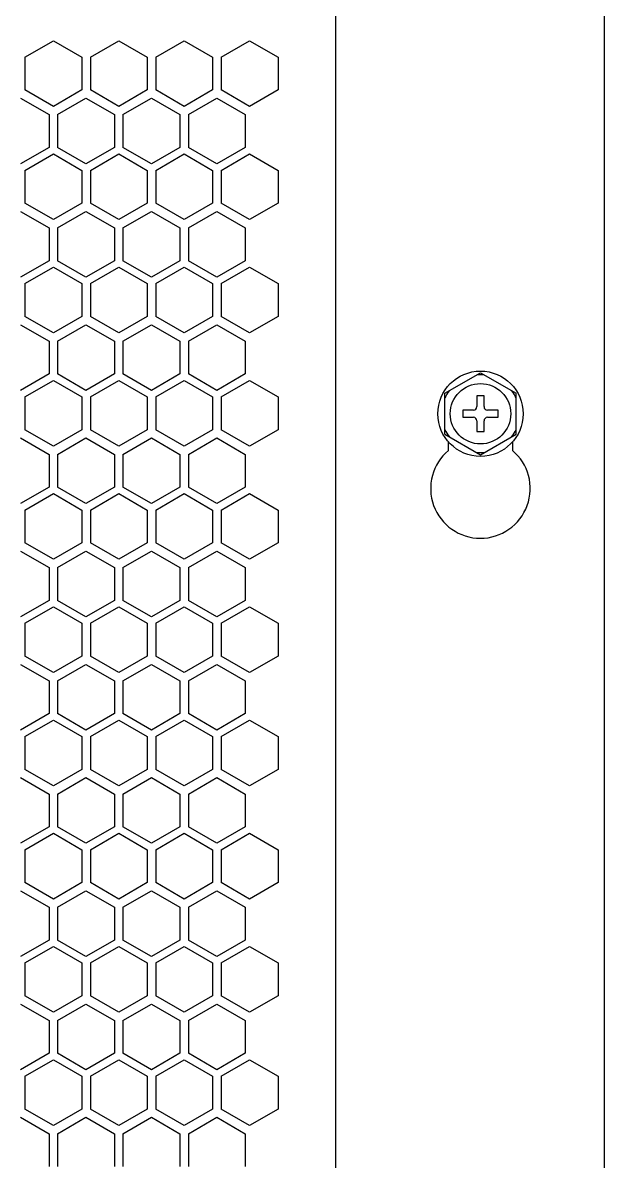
# Model space of a CAD drawing. Header units: millimetres. Extents: x 55614 to 110757, y -66981 to -47484.
# Drawn here: x 64621.8 to 64703.5, y -50370 to -50209.9 of the extents above; entities that cross this region are included whole.
import ezdxf

# ---------------------------------------------------------------- set-up
doc = ezdxf.new("R2010")
doc.units = ezdxf.units.MM
doc.layers.add('2401-00336-S-M6-12HWM_0', color=7, linetype='Continuous')
doc.layers.add('4215-0412-2_0', color=7, linetype='Continuous')
doc.layers.add('THICK', color=7, linetype='Continuous', lineweight=0)

# ---------------------------------------------------------------- blocks, each defined once
blk = doc.blocks.new('2-1725')
at = {"layer": '2401-00336-S-M6-12HWM_0', "color": 7, "linetype": 'Continuous'}
for p, q in [((-16405.63, -71688.06), (-16400.63, -71685.17)), ((-16400.63, -71685.17), (-16395.63, -71688.06)), ((-16405.63, -71693.83), (-16405.63, -71688.06)), ((-16401.13, -71688.45), (-16401.13, -71689.95)), ((-16400.13, -71688.45), (-16401.13, -71688.45)), ((-16400.13, -71689.95), (-16400.13, -71688.45)), ((-16395.63, -71693.83), (-16395.63, -71688.06)), ((-16403.13, -71690.45), (-16403.13, -71691.45)), ((-16401.63, -71690.45), (-16403.13, -71690.45)), ((-16398.13, -71690.45), (-16399.63, -71690.45)), ((-16398.13, -71691.45), (-16398.13, -71690.45)), ((-16403.13, -71691.45), (-16401.63, -71691.45)), ((-16401.13, -71691.95), (-16401.13, -71693.45)), ((-16400.13, -71693.45), (-16400.13, -71691.95)), ((-16399.63, -71691.45), (-16398.13, -71691.45)), ((-16401.13, -71693.45), (-16400.13, -71693.45)), ((-16405.63, -71693.83), (-16400.63, -71696.72)), ((-16400.63, -71696.72), (-16395.63, -71693.83))]:
    blk.add_line(p, q, dxfattribs=at)
for radius in [6, 4.25]:
    blk.add_circle((-16400.63, -71690.95), radius, dxfattribs=at)
for centre, radius, start, end in [((-16400.63, -71690.95), 5.47, 84.0076, 95.9924), ((-16400.63, -71690.95), 5.47, 144.0076, 155.9924), ((-16400.63, -71690.95), 5.47, 24.0076, 35.9924), ((-16401.63, -71689.95), 0.5, 270, 0), ((-16399.63, -71689.95), 0.5, 180, 270), ((-16401.63, -71691.95), 0.5, 0, 90), ((-16399.63, -71691.95), 0.5, 90, 180), ((-16400.63, -71690.95), 5.47, 204.0076, 215.9924), ((-16400.63, -71690.95), 5.47, 324.0076, 335.9924), ((-16400.63, -71690.95), 5.47, 264.0076, 275.9924)]:
    blk.add_arc(centre, radius, start, end, dxfattribs=at)
at = {"layer": '4215-0412-2_0', "color": 7, "linetype": 'Continuous'}
for p, q in [((-16421.03, -71628.67), (-16421.03, -72057.27)), ((-16383.23, -71631.67), (-16383.23, -72054.27)), ((-16464.7, -71640.78), (-16460.7, -71638.47)), ((-16460.7, -71638.47), (-16456.7, -71640.78)), ((-16455.5, -71640.78), (-16451.5, -71638.47)), ((-16451.5, -71638.47), (-16447.5, -71640.78)), ((-16446.3, -71640.78), (-16442.3, -71638.47)), ((-16442.3, -71638.47), (-16438.3, -71640.78)), ((-16437.1, -71640.78), (-16433.1, -71638.47)), ((-16433.1, -71638.47), (-16429.1, -71640.78)), ((-16464.7, -71640.78), (-16464.7, -71645.4)), ((-16456.7, -71640.78), (-16456.7, -71645.4)), ((-16455.5, -71640.78), (-16455.5, -71645.4)), ((-16447.5, -71640.78), (-16447.5, -71645.4)), ((-16446.3, -71640.78), (-16446.3, -71645.4)), ((-16438.3, -71640.78), (-16438.3, -71645.4)), ((-16437.1, -71640.78), (-16437.1, -71645.4)), ((-16429.1, -71640.78), (-16429.1, -71645.4)), ((-16460.7, -71647.71), (-16464.7, -71645.4)), ((-16456.7, -71645.4), (-16460.7, -71647.71)), ((-16451.5, -71647.71), (-16455.5, -71645.4)), ((-16447.5, -71645.4), (-16451.5, -71647.71)), ((-16442.3, -71647.71), (-16446.3, -71645.4)), ((-16438.3, -71645.4), (-16442.3, -71647.71)), ((-16433.1, -71647.71), (-16437.1, -71645.4)), ((-16429.1, -71645.4), (-16433.1, -71647.71)), ((-16465.32, -71646.56), (-16461.31, -71648.87)), ((-16460.12, -71648.87), (-16456.12, -71646.56)), ((-16456.12, -71646.56), (-16452.11, -71648.87)), ((-16450.92, -71648.87), (-16446.92, -71646.56)), ((-16446.92, -71646.56), (-16442.91, -71648.87)), ((-16441.72, -71648.87), (-16437.72, -71646.56)), ((-16437.72, -71646.56), (-16433.71, -71648.87)), ((-16461.31, -71648.87), (-16461.31, -71653.49)), ((-16460.12, -71648.87), (-16460.12, -71653.49)), ((-16452.11, -71648.87), (-16452.11, -71653.49)), ((-16450.92, -71648.87), (-16450.92, -71653.49)), ((-16442.91, -71648.87), (-16442.91, -71653.49)), ((-16441.72, -71648.87), (-16441.72, -71653.49)), ((-16433.71, -71648.87), (-16433.71, -71653.49)), ((-16461.31, -71653.49), (-16465.32, -71655.8)), ((-16456.12, -71655.8), (-16460.12, -71653.49)), ((-16452.11, -71653.49), (-16456.12, -71655.8)), ((-16446.92, -71655.8), (-16450.92, -71653.49)), ((-16442.91, -71653.49), (-16446.92, -71655.8)), ((-16437.72, -71655.8), (-16441.72, -71653.49)), ((-16433.71, -71653.49), (-16437.72, -71655.8)), ((-16464.7, -71656.71), (-16460.7, -71654.4)), ((-16460.7, -71654.4), (-16456.7, -71656.71)), ((-16455.5, -71656.71), (-16451.5, -71654.4)), ((-16451.5, -71654.4), (-16447.5, -71656.71)), ((-16446.3, -71656.71), (-16442.3, -71654.4)), ((-16442.3, -71654.4), (-16438.3, -71656.71)), ((-16437.1, -71656.71), (-16433.1, -71654.4)), ((-16433.1, -71654.4), (-16429.1, -71656.71)), ((-16464.7, -71656.71), (-16464.7, -71661.33)), ((-16456.7, -71656.71), (-16456.7, -71661.33)), ((-16455.5, -71656.71), (-16455.5, -71661.33)), ((-16447.5, -71656.71), (-16447.5, -71661.33)), ((-16446.3, -71656.71), (-16446.3, -71661.33)), ((-16438.3, -71656.71), (-16438.3, -71661.33)), ((-16437.1, -71656.71), (-16437.1, -71661.33)), ((-16429.1, -71656.71), (-16429.1, -71661.33)), ((-16460.7, -71663.64), (-16464.7, -71661.33)), ((-16456.7, -71661.33), (-16460.7, -71663.64)), ((-16451.5, -71663.64), (-16455.5, -71661.33)), ((-16447.5, -71661.33), (-16451.5, -71663.64)), ((-16442.3, -71663.64), (-16446.3, -71661.33)), ((-16438.3, -71661.33), (-16442.3, -71663.64)), ((-16433.1, -71663.64), (-16437.1, -71661.33)), ((-16429.1, -71661.33), (-16433.1, -71663.64)), ((-16465.32, -71662.49), (-16461.31, -71664.8)), ((-16460.12, -71664.8), (-16456.12, -71662.49)), ((-16456.12, -71662.49), (-16452.11, -71664.8)), ((-16450.92, -71664.8), (-16446.92, -71662.49)), ((-16446.92, -71662.49), (-16442.91, -71664.8)), ((-16441.72, -71664.8), (-16437.72, -71662.49)), ((-16437.72, -71662.49), (-16433.71, -71664.8)), ((-16461.31, -71664.8), (-16461.31, -71669.42)), ((-16460.12, -71664.8), (-16460.12, -71669.42)), ((-16452.11, -71664.8), (-16452.11, -71669.42)), ((-16450.92, -71664.8), (-16450.92, -71669.42)), ((-16442.91, -71664.8), (-16442.91, -71669.42)), ((-16441.72, -71664.8), (-16441.72, -71669.42)), ((-16433.71, -71664.8), (-16433.71, -71669.42)), ((-16461.31, -71669.42), (-16465.32, -71671.73)), ((-16456.12, -71671.73), (-16460.12, -71669.42)), ((-16452.11, -71669.42), (-16456.12, -71671.73)), ((-16446.92, -71671.73), (-16450.92, -71669.42)), ((-16442.91, -71669.42), (-16446.92, -71671.73)), ((-16437.72, -71671.73), (-16441.72, -71669.42)), ((-16433.71, -71669.42), (-16437.72, -71671.73)), ((-16464.7, -71672.64), (-16460.7, -71670.33)), ((-16460.7, -71670.33), (-16456.7, -71672.64)), ((-16455.5, -71672.64), (-16451.5, -71670.33)), ((-16451.5, -71670.33), (-16447.5, -71672.64)), ((-16446.3, -71672.64), (-16442.3, -71670.33)), ((-16442.3, -71670.33), (-16438.3, -71672.64)), ((-16437.1, -71672.64), (-16433.1, -71670.33)), ((-16433.1, -71670.33), (-16429.1, -71672.64)), ((-16464.7, -71672.64), (-16464.7, -71677.26)), ((-16456.7, -71672.64), (-16456.7, -71677.26)), ((-16455.5, -71672.64), (-16455.5, -71677.26)), ((-16447.5, -71672.64), (-16447.5, -71677.26)), ((-16446.3, -71672.64), (-16446.3, -71677.26)), ((-16438.3, -71672.64), (-16438.3, -71677.26)), ((-16437.1, -71672.64), (-16437.1, -71677.26)), ((-16429.1, -71672.64), (-16429.1, -71677.26)), ((-16460.7, -71679.57), (-16464.7, -71677.26)), ((-16456.7, -71677.26), (-16460.7, -71679.57)), ((-16451.5, -71679.57), (-16455.5, -71677.26)), ((-16447.5, -71677.26), (-16451.5, -71679.57)), ((-16442.3, -71679.57), (-16446.3, -71677.26)), ((-16438.3, -71677.26), (-16442.3, -71679.57)), ((-16433.1, -71679.57), (-16437.1, -71677.26)), ((-16429.1, -71677.26), (-16433.1, -71679.57)), ((-16465.32, -71678.42), (-16461.31, -71680.73)), ((-16460.12, -71680.73), (-16456.12, -71678.42)), ((-16456.12, -71678.42), (-16452.11, -71680.73)), ((-16450.92, -71680.73), (-16446.92, -71678.42)), ((-16446.92, -71678.42), (-16442.91, -71680.73)), ((-16441.72, -71680.73), (-16437.72, -71678.42)), ((-16437.72, -71678.42), (-16433.71, -71680.73)), ((-16461.31, -71680.73), (-16461.31, -71685.35)), ((-16460.12, -71680.73), (-16460.12, -71685.35)), ((-16452.11, -71680.73), (-16452.11, -71685.35)), ((-16450.92, -71680.73), (-16450.92, -71685.35)), ((-16442.91, -71680.73), (-16442.91, -71685.35)), ((-16441.72, -71680.73), (-16441.72, -71685.35)), ((-16433.71, -71680.73), (-16433.71, -71685.35)), ((-16461.31, -71685.35), (-16465.32, -71687.66)), ((-16456.12, -71687.66), (-16460.12, -71685.35)), ((-16452.11, -71685.35), (-16456.12, -71687.66)), ((-16446.92, -71687.66), (-16450.92, -71685.35)), ((-16442.91, -71685.35), (-16446.92, -71687.66)), ((-16437.72, -71687.66), (-16441.72, -71685.35)), ((-16433.71, -71685.35), (-16437.72, -71687.66)), ((-16464.7, -71688.57), (-16460.7, -71686.26)), ((-16460.7, -71686.26), (-16456.7, -71688.57)), ((-16455.5, -71688.57), (-16451.5, -71686.26)), ((-16451.5, -71686.26), (-16447.5, -71688.57)), ((-16446.3, -71688.57), (-16442.3, -71686.26)), ((-16442.3, -71686.26), (-16438.3, -71688.57)), ((-16437.1, -71688.57), (-16433.1, -71686.26)), ((-16433.1, -71686.26), (-16429.1, -71688.57)), ((-16464.7, -71688.57), (-16464.7, -71693.19)), ((-16456.7, -71688.57), (-16456.7, -71693.19)), ((-16455.5, -71688.57), (-16455.5, -71693.19)), ((-16447.5, -71688.57), (-16447.5, -71693.19)), ((-16446.3, -71688.57), (-16446.3, -71693.19)), ((-16438.3, -71688.57), (-16438.3, -71693.19)), ((-16437.1, -71688.57), (-16437.1, -71693.19)), ((-16429.1, -71688.57), (-16429.1, -71693.19)), ((-16460.7, -71695.5), (-16464.7, -71693.19)), ((-16456.7, -71693.19), (-16460.7, -71695.5)), ((-16451.5, -71695.5), (-16455.5, -71693.19)), ((-16447.5, -71693.19), (-16451.5, -71695.5)), ((-16442.3, -71695.5), (-16446.3, -71693.19)), ((-16438.3, -71693.19), (-16442.3, -71695.5)), ((-16433.1, -71695.5), (-16437.1, -71693.19)), ((-16429.1, -71693.19), (-16433.1, -71695.5)), ((-16465.32, -71694.35), (-16461.31, -71696.66)), ((-16460.12, -71696.66), (-16456.12, -71694.35)), ((-16456.12, -71694.35), (-16452.11, -71696.66)), ((-16450.92, -71696.66), (-16446.92, -71694.35)), ((-16446.92, -71694.35), (-16442.91, -71696.66)), ((-16441.72, -71696.66), (-16437.72, -71694.35)), ((-16437.72, -71694.35), (-16433.71, -71696.66)), ((-16405.14, -71696.1), (-16405.14, -71694.91)), ((-16396.14, -71694.91), (-16396.14, -71696.1)), ((-16461.31, -71696.66), (-16461.31, -71701.28)), ((-16460.12, -71696.66), (-16460.12, -71701.28)), ((-16452.11, -71696.66), (-16452.11, -71701.28)), ((-16450.92, -71696.66), (-16450.92, -71701.28)), ((-16442.91, -71696.66), (-16442.91, -71701.28)), ((-16441.72, -71696.66), (-16441.72, -71701.28)), ((-16433.71, -71696.66), (-16433.71, -71701.28)), ((-16461.31, -71701.28), (-16465.32, -71703.59)), ((-16456.12, -71703.59), (-16460.12, -71701.28)), ((-16452.11, -71701.28), (-16456.12, -71703.59)), ((-16446.92, -71703.59), (-16450.92, -71701.28)), ((-16442.91, -71701.28), (-16446.92, -71703.59)), ((-16437.72, -71703.59), (-16441.72, -71701.28)), ((-16433.71, -71701.28), (-16437.72, -71703.59)), ((-16464.7, -71704.5), (-16460.7, -71702.19)), ((-16460.7, -71702.19), (-16456.7, -71704.5)), ((-16455.5, -71704.5), (-16451.5, -71702.19)), ((-16451.5, -71702.19), (-16447.5, -71704.5)), ((-16446.3, -71704.5), (-16442.3, -71702.19)), ((-16442.3, -71702.19), (-16438.3, -71704.5)), ((-16437.1, -71704.5), (-16433.1, -71702.19)), ((-16433.1, -71702.19), (-16429.1, -71704.5)), ((-16464.7, -71704.5), (-16464.7, -71709.12)), ((-16456.7, -71704.5), (-16456.7, -71709.12)), ((-16455.5, -71704.5), (-16455.5, -71709.12)), ((-16447.5, -71704.5), (-16447.5, -71709.12)), ((-16446.3, -71704.5), (-16446.3, -71709.12)), ((-16438.3, -71704.5), (-16438.3, -71709.12)), ((-16437.1, -71704.5), (-16437.1, -71709.12)), ((-16429.1, -71704.5), (-16429.1, -71709.12)), ((-16460.7, -71711.43), (-16464.7, -71709.12)), ((-16456.7, -71709.12), (-16460.7, -71711.43)), ((-16451.5, -71711.43), (-16455.5, -71709.12)), ((-16447.5, -71709.12), (-16451.5, -71711.43)), ((-16442.3, -71711.43), (-16446.3, -71709.12)), ((-16438.3, -71709.12), (-16442.3, -71711.43)), ((-16433.1, -71711.43), (-16437.1, -71709.12)), ((-16429.1, -71709.12), (-16433.1, -71711.43)), ((-16465.32, -71710.28), (-16461.31, -71712.59)), ((-16460.12, -71712.59), (-16456.12, -71710.28)), ((-16456.12, -71710.28), (-16452.11, -71712.59)), ((-16450.92, -71712.59), (-16446.92, -71710.28)), ((-16446.92, -71710.28), (-16442.91, -71712.59)), ((-16441.72, -71712.59), (-16437.72, -71710.28)), ((-16437.72, -71710.28), (-16433.71, -71712.59)), ((-16461.31, -71712.59), (-16461.31, -71717.21)), ((-16460.12, -71712.59), (-16460.12, -71717.21)), ((-16452.11, -71712.59), (-16452.11, -71717.21)), ((-16450.92, -71712.59), (-16450.92, -71717.21)), ((-16442.91, -71712.59), (-16442.91, -71717.21)), ((-16441.72, -71712.59), (-16441.72, -71717.21)), ((-16433.71, -71712.59), (-16433.71, -71717.21)), ((-16461.31, -71717.21), (-16465.32, -71719.52)), ((-16456.12, -71719.52), (-16460.12, -71717.21)), ((-16452.11, -71717.21), (-16456.12, -71719.52)), ((-16446.92, -71719.52), (-16450.92, -71717.21)), ((-16442.91, -71717.21), (-16446.92, -71719.52)), ((-16437.72, -71719.52), (-16441.72, -71717.21)), ((-16433.71, -71717.21), (-16437.72, -71719.52)), ((-16464.7, -71720.43), (-16460.7, -71718.12)), ((-16460.7, -71718.12), (-16456.7, -71720.43)), ((-16455.5, -71720.43), (-16451.5, -71718.12)), ((-16451.5, -71718.12), (-16447.5, -71720.43)), ((-16446.3, -71720.43), (-16442.3, -71718.12)), ((-16442.3, -71718.12), (-16438.3, -71720.43)), ((-16437.1, -71720.43), (-16433.1, -71718.12)), ((-16433.1, -71718.12), (-16429.1, -71720.43)), ((-16464.7, -71720.43), (-16464.7, -71725.05)), ((-16456.7, -71720.43), (-16456.7, -71725.05)), ((-16455.5, -71720.43), (-16455.5, -71725.05)), ((-16447.5, -71720.43), (-16447.5, -71725.05)), ((-16446.3, -71720.43), (-16446.3, -71725.05)), ((-16438.3, -71720.43), (-16438.3, -71725.05)), ((-16437.1, -71720.43), (-16437.1, -71725.05)), ((-16429.1, -71720.43), (-16429.1, -71725.05)), ((-16460.7, -71727.36), (-16464.7, -71725.05)), ((-16456.7, -71725.05), (-16460.7, -71727.36)), ((-16451.5, -71727.36), (-16455.5, -71725.05)), ((-16447.5, -71725.05), (-16451.5, -71727.36)), ((-16442.3, -71727.36), (-16446.3, -71725.05)), ((-16438.3, -71725.05), (-16442.3, -71727.36)), ((-16433.1, -71727.36), (-16437.1, -71725.05)), ((-16429.1, -71725.05), (-16433.1, -71727.36)), ((-16465.32, -71726.21), (-16461.31, -71728.52)), ((-16460.12, -71728.52), (-16456.12, -71726.21)), ((-16456.12, -71726.21), (-16452.11, -71728.52)), ((-16450.92, -71728.52), (-16446.92, -71726.21)), ((-16446.92, -71726.21), (-16442.91, -71728.52)), ((-16441.72, -71728.52), (-16437.72, -71726.21)), ((-16437.72, -71726.21), (-16433.71, -71728.52)), ((-16461.31, -71728.52), (-16461.31, -71733.14)), ((-16460.12, -71728.52), (-16460.12, -71733.14)), ((-16452.11, -71728.52), (-16452.11, -71733.14)), ((-16450.92, -71728.52), (-16450.92, -71733.14)), ((-16442.91, -71728.52), (-16442.91, -71733.14)), ((-16441.72, -71728.52), (-16441.72, -71733.14)), ((-16433.71, -71728.52), (-16433.71, -71733.14)), ((-16461.31, -71733.14), (-16465.32, -71735.45)), ((-16456.12, -71735.45), (-16460.12, -71733.14)), ((-16452.11, -71733.14), (-16456.12, -71735.45)), ((-16446.92, -71735.45), (-16450.92, -71733.14)), ((-16442.91, -71733.14), (-16446.92, -71735.45)), ((-16437.72, -71735.45), (-16441.72, -71733.14)), ((-16433.71, -71733.14), (-16437.72, -71735.45)), ((-16464.7, -71736.36), (-16460.7, -71734.05)), ((-16460.7, -71734.05), (-16456.7, -71736.36)), ((-16455.5, -71736.36), (-16451.5, -71734.05)), ((-16451.5, -71734.05), (-16447.5, -71736.36)), ((-16446.3, -71736.36), (-16442.3, -71734.05)), ((-16442.3, -71734.05), (-16438.3, -71736.36)), ((-16437.1, -71736.36), (-16433.1, -71734.05)), ((-16433.1, -71734.05), (-16429.1, -71736.36)), ((-16464.7, -71736.36), (-16464.7, -71740.98)), ((-16456.7, -71736.36), (-16456.7, -71740.98)), ((-16455.5, -71736.36), (-16455.5, -71740.98)), ((-16447.5, -71736.36), (-16447.5, -71740.98)), ((-16446.3, -71736.36), (-16446.3, -71740.98)), ((-16438.3, -71736.36), (-16438.3, -71740.98)), ((-16437.1, -71736.36), (-16437.1, -71740.98)), ((-16429.1, -71736.36), (-16429.1, -71740.98)), ((-16460.7, -71743.29), (-16464.7, -71740.98)), ((-16456.7, -71740.98), (-16460.7, -71743.29)), ((-16451.5, -71743.29), (-16455.5, -71740.98)), ((-16447.5, -71740.98), (-16451.5, -71743.29)), ((-16442.3, -71743.29), (-16446.3, -71740.98)), ((-16438.3, -71740.98), (-16442.3, -71743.29)), ((-16433.1, -71743.29), (-16437.1, -71740.98)), ((-16429.1, -71740.98), (-16433.1, -71743.29)), ((-16465.32, -71742.14), (-16461.31, -71744.45)), ((-16460.12, -71744.45), (-16456.12, -71742.14)), ((-16456.12, -71742.14), (-16452.11, -71744.45)), ((-16450.92, -71744.45), (-16446.92, -71742.14)), ((-16446.92, -71742.14), (-16442.91, -71744.45)), ((-16441.72, -71744.45), (-16437.72, -71742.14)), ((-16437.72, -71742.14), (-16433.71, -71744.45)), ((-16461.31, -71744.45), (-16461.31, -71749.07)), ((-16460.12, -71744.45), (-16460.12, -71749.07)), ((-16452.11, -71744.45), (-16452.11, -71749.07)), ((-16450.92, -71744.45), (-16450.92, -71749.07)), ((-16442.91, -71744.45), (-16442.91, -71749.07)), ((-16441.72, -71744.45), (-16441.72, -71749.07)), ((-16433.71, -71744.45), (-16433.71, -71749.07)), ((-16461.31, -71749.07), (-16465.32, -71751.38)), ((-16456.12, -71751.38), (-16460.12, -71749.07)), ((-16452.11, -71749.07), (-16456.12, -71751.38)), ((-16446.92, -71751.38), (-16450.92, -71749.07)), ((-16442.91, -71749.07), (-16446.92, -71751.38)), ((-16437.72, -71751.38), (-16441.72, -71749.07)), ((-16433.71, -71749.07), (-16437.72, -71751.38)), ((-16464.7, -71752.29), (-16460.7, -71749.98)), ((-16460.7, -71749.98), (-16456.7, -71752.29)), ((-16455.5, -71752.29), (-16451.5, -71749.98)), ((-16451.5, -71749.98), (-16447.5, -71752.29)), ((-16446.3, -71752.29), (-16442.3, -71749.98)), ((-16442.3, -71749.98), (-16438.3, -71752.29)), ((-16437.1, -71752.29), (-16433.1, -71749.98)), ((-16433.1, -71749.98), (-16429.1, -71752.29)), ((-16464.7, -71752.29), (-16464.7, -71756.91)), ((-16456.7, -71752.29), (-16456.7, -71756.91)), ((-16455.5, -71752.29), (-16455.5, -71756.91)), ((-16447.5, -71752.29), (-16447.5, -71756.91)), ((-16446.3, -71752.29), (-16446.3, -71756.91)), ((-16438.3, -71752.29), (-16438.3, -71756.91)), ((-16437.1, -71752.29), (-16437.1, -71756.91)), ((-16429.1, -71752.29), (-16429.1, -71756.91)), ((-16460.7, -71759.22), (-16464.7, -71756.91)), ((-16456.7, -71756.91), (-16460.7, -71759.22)), ((-16451.5, -71759.22), (-16455.5, -71756.91)), ((-16447.5, -71756.91), (-16451.5, -71759.22)), ((-16442.3, -71759.22), (-16446.3, -71756.91)), ((-16438.3, -71756.91), (-16442.3, -71759.22)), ((-16433.1, -71759.22), (-16437.1, -71756.91)), ((-16429.1, -71756.91), (-16433.1, -71759.22)), ((-16465.32, -71758.07), (-16461.31, -71760.38)), ((-16460.12, -71760.38), (-16456.12, -71758.07)), ((-16456.12, -71758.07), (-16452.11, -71760.38)), ((-16450.92, -71760.38), (-16446.92, -71758.07)), ((-16446.92, -71758.07), (-16442.91, -71760.38)), ((-16441.72, -71760.38), (-16437.72, -71758.07)), ((-16437.72, -71758.07), (-16433.71, -71760.38)), ((-16461.31, -71760.38), (-16461.31, -71765)), ((-16460.12, -71760.38), (-16460.12, -71765)), ((-16452.11, -71760.38), (-16452.11, -71765)), ((-16450.92, -71760.38), (-16450.92, -71765)), ((-16442.91, -71760.38), (-16442.91, -71765)), ((-16441.72, -71760.38), (-16441.72, -71765)), ((-16433.71, -71760.38), (-16433.71, -71765)), ((-16461.31, -71765), (-16465.32, -71767.31)), ((-16456.12, -71767.31), (-16460.12, -71765)), ((-16452.11, -71765), (-16456.12, -71767.31)), ((-16446.92, -71767.31), (-16450.92, -71765)), ((-16442.91, -71765), (-16446.92, -71767.31)), ((-16437.72, -71767.31), (-16441.72, -71765)), ((-16433.71, -71765), (-16437.72, -71767.31)), ((-16464.7, -71768.22), (-16460.7, -71765.91)), ((-16460.7, -71765.91), (-16456.7, -71768.22)), ((-16455.5, -71768.22), (-16451.5, -71765.91)), ((-16451.5, -71765.91), (-16447.5, -71768.22)), ((-16446.3, -71768.22), (-16442.3, -71765.91)), ((-16442.3, -71765.91), (-16438.3, -71768.22)), ((-16437.1, -71768.22), (-16433.1, -71765.91)), ((-16433.1, -71765.91), (-16429.1, -71768.22)), ((-16464.7, -71768.22), (-16464.7, -71772.84)), ((-16456.7, -71768.22), (-16456.7, -71772.84)), ((-16455.5, -71768.22), (-16455.5, -71772.84)), ((-16447.5, -71768.22), (-16447.5, -71772.84)), ((-16446.3, -71768.22), (-16446.3, -71772.84)), ((-16438.3, -71768.22), (-16438.3, -71772.84)), ((-16437.1, -71768.22), (-16437.1, -71772.84)), ((-16429.1, -71768.22), (-16429.1, -71772.84)), ((-16460.7, -71775.15), (-16464.7, -71772.84)), ((-16456.7, -71772.84), (-16460.7, -71775.15)), ((-16451.5, -71775.15), (-16455.5, -71772.84)), ((-16447.5, -71772.84), (-16451.5, -71775.15)), ((-16442.3, -71775.15), (-16446.3, -71772.84)), ((-16438.3, -71772.84), (-16442.3, -71775.15)), ((-16433.1, -71775.15), (-16437.1, -71772.84)), ((-16429.1, -71772.84), (-16433.1, -71775.15)), ((-16465.32, -71774), (-16461.31, -71776.31)), ((-16460.12, -71776.31), (-16456.12, -71774)), ((-16456.12, -71774), (-16452.11, -71776.31)), ((-16450.92, -71776.31), (-16446.92, -71774)), ((-16446.92, -71774), (-16442.91, -71776.31)), ((-16441.72, -71776.31), (-16437.72, -71774)), ((-16437.72, -71774), (-16433.71, -71776.31)), ((-16461.31, -71776.31), (-16461.31, -71780.93)), ((-16460.12, -71776.31), (-16460.12, -71780.93)), ((-16452.11, -71776.31), (-16452.11, -71780.93)), ((-16450.92, -71776.31), (-16450.92, -71780.93)), ((-16442.91, -71776.31), (-16442.91, -71780.93)), ((-16441.72, -71776.31), (-16441.72, -71780.93)), ((-16433.71, -71776.31), (-16433.71, -71780.93)), ((-16461.31, -71780.93), (-16465.32, -71783.24)), ((-16456.12, -71783.24), (-16460.12, -71780.93)), ((-16452.11, -71780.93), (-16456.12, -71783.24)), ((-16446.92, -71783.24), (-16450.92, -71780.93)), ((-16442.91, -71780.93), (-16446.92, -71783.24)), ((-16437.72, -71783.24), (-16441.72, -71780.93)), ((-16433.71, -71780.93), (-16437.72, -71783.24)), ((-16464.7, -71784.15), (-16460.7, -71781.84)), ((-16460.7, -71781.84), (-16456.7, -71784.15)), ((-16455.5, -71784.15), (-16451.5, -71781.84)), ((-16451.5, -71781.84), (-16447.5, -71784.15)), ((-16446.3, -71784.15), (-16442.3, -71781.84)), ((-16442.3, -71781.84), (-16438.3, -71784.15)), ((-16437.1, -71784.15), (-16433.1, -71781.84)), ((-16433.1, -71781.84), (-16429.1, -71784.15)), ((-16464.7, -71784.15), (-16464.7, -71788.77)), ((-16456.7, -71784.15), (-16456.7, -71788.77)), ((-16455.5, -71784.15), (-16455.5, -71788.77)), ((-16447.5, -71784.15), (-16447.5, -71788.77)), ((-16446.3, -71784.15), (-16446.3, -71788.77)), ((-16438.3, -71784.15), (-16438.3, -71788.77)), ((-16437.1, -71784.15), (-16437.1, -71788.77)), ((-16429.1, -71784.15), (-16429.1, -71788.77)), ((-16460.7, -71791.08), (-16464.7, -71788.77)), ((-16456.7, -71788.77), (-16460.7, -71791.08)), ((-16451.5, -71791.08), (-16455.5, -71788.77)), ((-16447.5, -71788.77), (-16451.5, -71791.08)), ((-16442.3, -71791.08), (-16446.3, -71788.77)), ((-16438.3, -71788.77), (-16442.3, -71791.08)), ((-16433.1, -71791.08), (-16437.1, -71788.77)), ((-16429.1, -71788.77), (-16433.1, -71791.08)), ((-16465.32, -71789.93), (-16461.31, -71792.24)), ((-16460.12, -71792.24), (-16456.12, -71789.93)), ((-16456.12, -71789.93), (-16452.11, -71792.24)), ((-16450.92, -71792.24), (-16446.92, -71789.93)), ((-16446.92, -71789.93), (-16442.91, -71792.24)), ((-16441.72, -71792.24), (-16437.72, -71789.93)), ((-16437.72, -71789.93), (-16433.71, -71792.24)), ((-16461.31, -71792.24), (-16461.31, -71796.86)), ((-16460.12, -71792.24), (-16460.12, -71796.86)), ((-16452.11, -71792.24), (-16452.11, -71796.86)), ((-16450.92, -71792.24), (-16450.92, -71796.86)), ((-16442.91, -71792.24), (-16442.91, -71796.86)), ((-16441.72, -71792.24), (-16441.72, -71796.86)), ((-16433.71, -71792.24), (-16433.71, -71796.86))]:
    blk.add_line(p, q, dxfattribs=at)
blk.add_arc((-16400.64, -71701.47), 7, 130.0052, 49.9948, dxfattribs=at)

msp = doc.modelspace()

# ---------------------------------------------------------------- block references
at = {"layer": 'THICK', "lineweight": -3}
msp.add_blockref('2-1725', (81086.76, 21426.09), dxfattribs=at)

doc.saveas('drawing.dxf')
